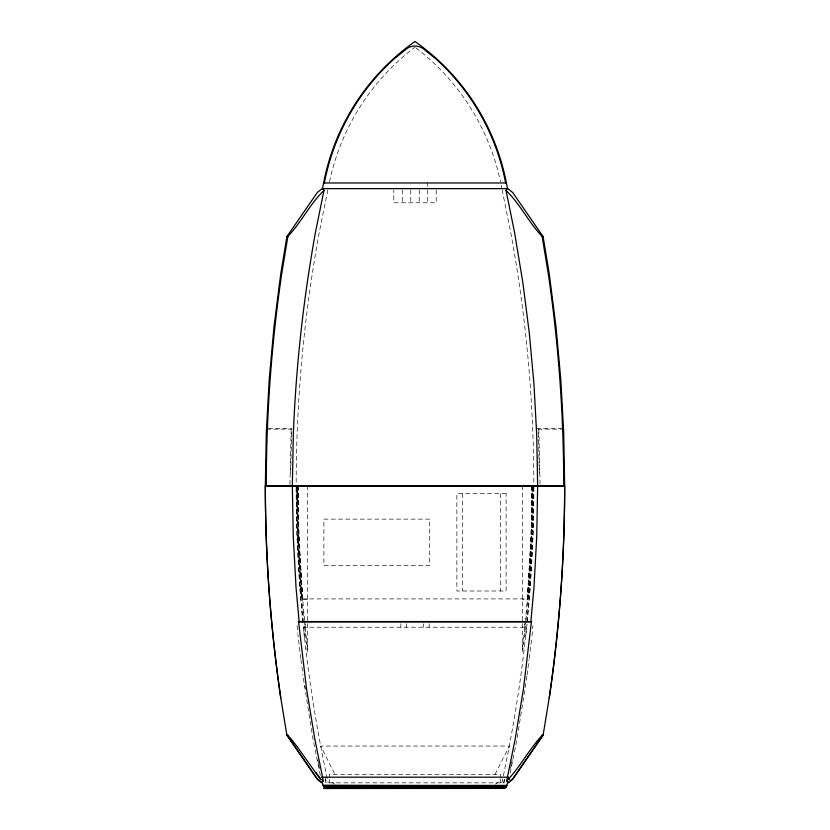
<?xml version="1.0" encoding="UTF-8"?>
<svg xmlns="http://www.w3.org/2000/svg" width="830" height="830" viewBox="0 0 830 830"><rect width="100%" height="100%" fill="white"/><g stroke="black" fill="none" stroke-linecap="round" stroke-linejoin="round"><path stroke-width="0.62" stroke-dasharray="4.15 3.11" d="M289.961 484.471L291.174 429.151M290.728 473.027L291.548 432.689M531.978 486.069L531.055 536.917L527.237 599.25M532.154 485.737L531.231 536.585L527.413 598.918M532.704 487.335L531.802 536.917L529.032 587.702L527.984 599.25L522.527 599.25M533.254 487.013L532.352 536.585L528.534 598.918L301.466 598.918L297.648 536.585L296.725 485.737M533.815 487.335L532.922 536.917L530.152 587.702L527.154 620.622M524.664 627.221L525.172 621.556M501.88 782.846C512.888 731.458 521.385 679.521 526.521 627.221L303.479 627.221C308.615 679.521 317.112 731.458 328.12 782.846M531.999 635.811L532.922 625.685M522.527 646.477L523.606 638.021A1400.978 1400.978 0 0 0 525.307 621.577M526.936 676.18L517.049 738.98L509.693 775.324M527.092 674.925L529.021 659.788M529.187 658.532L531.76 638.353M327.86 189.904L319.177 232.825A1400.978 1400.978 0 0 0 296.165 484.471M503.582 782.846L504.267 779.443M504.827 779.443L504.142 782.846L325.858 782.846L325.173 779.443M510.45 768.487L511.197 764.752M511.456 763.507L512.203 759.782M495.074 774.349L509.33 746.056L320.671 746.056L334.926 774.349M268.412 428.301L291.787 428.301M536.356 428.301L562.512 428.301M266.492 429.151L291.828 429.151M538.172 429.151L561.64 429.151M307.474 599.25L302.016 599.25L300.968 587.702L298.198 536.917L297.275 486.069M501.196 185.246L501.88 188.638M502.14 189.904L510.824 232.825A1400.978 1400.978 0 0 1 533.835 484.471M325.277 777.181L326.418 782.846M317.797 759.782L318.544 763.507M318.803 764.752L319.55 768.487M320.307 775.324L312.952 738.98L303.064 676.18M307.474 646.477L306.394 638.021A1400.978 1400.978 0 0 1 304.693 621.577M304.921 685.943L305.243 688.475M300.813 658.532L297.887 634.545M300.979 659.788L302.909 674.925M302.763 599.25L298.945 536.917L298.043 487.335M305.035 623.818L305.336 627.221M302.587 598.918L298.769 536.585L297.846 485.737M302.96 621.888L299.848 587.702L297.078 536.917L296.154 486.069M297.078 625.685L297.773 633.28M538.826 429.151L540.039 484.471M538.452 432.689L539.272 473.027M522.527 485.737L522.527 652.307L524.353 638.021A1400.978 1400.978 0 0 0 525.795 624.108M500.739 777.99L500.739 774.349L329.261 774.349L329.261 777.99M500.739 779.204L500.739 782.846M500.449 493.663L500.449 591.002M462.538 493.663L462.538 591.002M436.217 189.925L436.217 202.779L393.783 202.779L393.783 189.925M429.151 623.818L429.151 627.221M427.73 182.974L427.73 186.376M427.73 189.925L427.73 202.779M423.487 623.818L423.487 627.221M419.243 189.925L419.243 202.779M410.757 189.925L410.757 202.779M406.513 623.818L406.513 627.221M402.27 189.925L402.27 202.779M400.849 623.818L400.849 627.221M329.261 779.204L329.261 782.846M307.474 485.737L307.474 652.307L305.648 638.021A1400.978 1400.978 0 0 1 304.205 624.108M415.986 47.912A227.96 227.96 0 0 1 500.48 181.76M329.52 181.76A227.96 227.96 0 0 1 415 47.154M304.465 638.021A1400.978 1400.978 0 0 1 303.012 624.108M302.888 622.842A1400.978 1400.978 0 0 1 296.165 487.013M533.835 487.013A1400.978 1400.978 0 0 1 527.112 622.842M526.988 624.108A1400.978 1400.978 0 0 1 525.535 638.021M532.653 485.737A1400.978 1400.978 0 0 1 525.919 622.842M304.081 622.842A1400.978 1400.978 0 0 1 297.348 487.013M304.579 620.311A1400.978 1400.978 0 0 1 298.095 485.737M332.093 782.846A2.832 2.832 0 0 1 334.542 784.257M495.458 784.257A2.832 2.832 0 0 1 497.907 782.846M531.905 487.013A1400.978 1400.978 0 0 1 525.421 620.311M506.113 493.663L456.874 493.663L456.874 591.002L506.113 591.002L506.113 493.663M429.712 519.124L323.887 519.124L323.887 565.531L429.712 565.531L429.712 519.124"/><path stroke-width="1.25" d="M265.341 485.737L266.306 432.596L269.2 379.518L274.014 326.584L280.748 273.858L286.889 236.581L317.351 192.456L322.248 188.638L507.752 188.638L512.65 192.456L543.111 236.581L549.253 273.858L555.986 326.584L560.8 379.518L563.695 432.596L564.659 485.737A1464.224 1464.224 0 0 1 549.253 697.625L543.111 735.224L512.65 779.339L508.168 782.846L506.715 780.864L515.191 738.98L523.471 688.796L531.408 621.888L298.593 621.888L306.529 688.796L314.809 738.98L323.285 780.864L321.833 782.846L317.351 779.339L286.889 735.224L280.748 697.625A1464.224 1464.224 0 0 1 265.341 485.737L564.659 485.737M292.357 485.737L293.353 433.571C296.009 366.238 303.417 299.142 315.379 232.825L323.949 190.475L322.735 188.638M537.643 486.069L536.72 536.917L533.949 587.702L530.837 621.888M537.643 485.737L536.72 434.889L533.949 384.103L529.343 333.452L522.9 283.009L514.621 232.825L506.051 190.475L507.265 188.638M323.949 190.475C309.964 203.838 301.373 222.295 287.886 236.394L281.681 273.993A1463.28 1463.28 0 0 0 266.285 485.737M322.465 188.638L323.607 182.974A224.93 224.93 0 0 1 415 41.5A224.93 224.93 0 0 1 506.393 182.974L507.535 188.638M323.607 788.5L503.758 788.386L506.279 786.767L507.504 783.043L512.65 779.017L543.111 734.892L542.115 735.09M506.715 780.864C520.12 767.273 528.897 749.397 542.115 735.411L543.111 735.224M286.889 236.581L287.886 236.394M323.607 182.974L506.393 182.974M298.302 621.556L531.698 621.556M321.314 777.181L508.686 777.181M508.894 779.339L509.589 779.339M287.886 735.09L286.889 734.892L317.351 779.017L322.497 783.043L323.015 785.419L506.985 785.419M323.015 785.419L506.808 785.896M323.192 785.896L506.57 786.342M323.43 786.342L506.279 786.767M323.721 786.767L505.947 787.151M324.053 787.151L505.574 787.494M324.426 787.494L505.159 787.795M324.841 787.795L504.713 788.043M325.287 788.043L504.246 788.241M327.248 788.5L325.754 788.241M506.051 190.475C520.037 203.838 528.627 222.295 542.115 236.394L543.111 236.581M286.889 735.224L287.886 735.411L291.32 739.229L296.974 746.429L320.411 779.339M323.285 780.864L321.106 779.339L315.836 772.481M542.115 236.394L548.319 273.993A1463.28 1463.28 0 0 1 563.715 485.737M299.163 621.888L296.051 587.702L293.281 536.917L292.357 486.069M505.646 182.974A224.93 224.93 0 0 0 436.663 59.521L424.991 50.153C419.243 44.644 410.757 44.644 405.009 50.153L393.337 59.521A224.93 224.93 0 0 0 324.354 182.974M549.253 697.947A1464.224 1464.224 0 0 0 564.659 486.069L265.341 486.069A1464.224 1464.224 0 0 0 280.748 697.947M497.907 788.5A2.832 2.832 0 0 1 496.496 788.116M333.504 788.116A2.832 2.832 0 0 1 332.093 788.5"/></g></svg>
